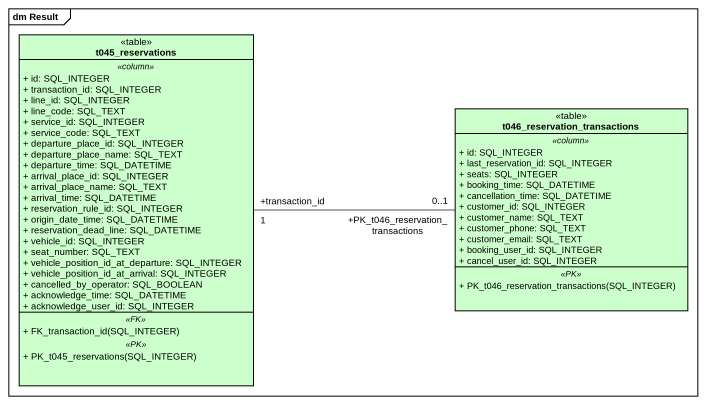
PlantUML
@startuml
mainframe dm Result
hide circle
hide empty members
skinparam classAttributeIconSize 0
class t045_reservations <<table>> #CCFFCC {
  .. <<column>> ..
  + id: SQL_INTEGER
  + transaction_id: SQL_INTEGER
  + line_id: SQL_INTEGER
  + line_code: SQL_TEXT
  + service_id: SQL_INTEGER
  + service_code: SQL_TEXT
  + departure_place_id: SQL_INTEGER
  + departure_place_name: SQL_TEXT
  + departure_time: SQL_DATETIME
  + arrival_place_id: SQL_INTEGER
  + arrival_place_name: SQL_TEXT
  + arrival_time: SQL_DATETIME
  + reservation_rule_id: SQL_INTEGER
  + origin_date_time: SQL_DATETIME
  + reservation_dead_line: SQL_DATETIME
  + vehicle_id: SQL_INTEGER
  + seat_number: SQL_TEXT
  + vehicle_position_id_at_departure: SQL_INTEGER
  + vehicle_position_id_at_arrival: SQL_INTEGER
  + cancelled_by_operator: SQL_BOOLEAN
  + acknowledge_time: SQL_DATETIME
  + acknowledge_user_id: SQL_INTEGER
  .. <<FK>> ..
  + FK_transaction_id(SQL_INTEGER)
  .. <<PK>> ..
  + PK_t045_reservations(SQL_INTEGER)
}
class "t046_reservation_transactions" as t046_reservation <<table>> #CCFFCC {
  .. <<column>> ..
  + id: SQL_INTEGER
  + last_reservation_id: SQL_INTEGER
  + seats: SQL_INTEGER
  + booking_time: SQL_DATETIME
  + cancellation_time: SQL_DATETIME
  + customer_id: SQL_INTEGER
  + customer_name: SQL_TEXT
  + customer_phone: SQL_TEXT
  + customer_email: SQL_TEXT
  + booking_user_id: SQL_INTEGER
  + cancel_user_id: SQL_INTEGER
  .. <<PK>> ..
  + PK_t046_reservation_transactions(SQL_INTEGER)
}
t045_reservations "+transaction_id\n1" -right- "+PK_t046_reservation_transactions\n0..1" t046_reservation
@enduml
